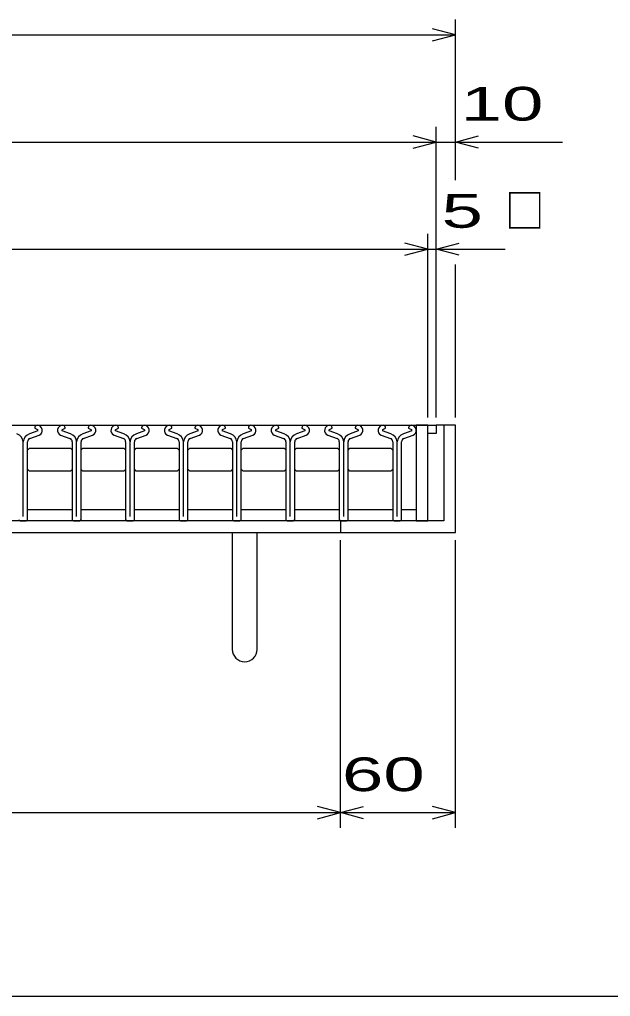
# Model space of a CAD drawing. Units: millimetres, scale not verified. Extents: x -1456 to 1389, y -1026 to 839.
# Drawn here: x -548 to -239, y -921 to -411 of the extents above; entities that cross this region are included whole.
import ezdxf
from ezdxf.enums import TextEntityAlignment as Align

# ---------------------------------------------------------------- set-up
doc = ezdxf.new("R2010")
doc.units = ezdxf.units.MM
doc.header["$LTSCALE"] = 8
for name, color, linetype, lineweight in [('0_2', 150, 'Continuous', 25), ('16', 3, 'Continuous', 25), ('19', 6, 'Continuous', 25), ('22', 2, 'Continuous', 25)]:
    doc.layers.add(name, color=color, linetype=linetype, lineweight=lineweight)
doc.styles.add('ベクトル', font='')
doc.styles.get('ベクトル').set_extended_font_data('ベクトル')

msp = doc.modelspace()

# ---------------------------------------------------------------- linework, layer by layer
at = {"layer": '0_2'}
msp.add_line((1388.8, -921.2), (-1379.2, -921.2), dxfattribs=at)
at = {"layer": '16'}
for p, q in [((-1030, -622.7), (-330, -622.7)), ((-340.4, -622.7), (-340.4, -672.7)), ((-334.4, -622.7), (-340.4, -622.7)), ((-334.4, -672.7), (-334.4, -622.7)), ((-334.4, -622.7), (-330, -622.7)), ((-330, -622.7), (-330, -627.1)), ((-538.102, -625.708), (-542.422, -627.228)), ((-542.212, -629.589), (-537.342, -627.879)), ((-539.701, -624.083), (-539.701, -624.313)), ((-539.701, -624.313), (-538.261, -625.013)), ((-526.179, -627.879), (-521.309, -629.589)), ((-521.099, -627.228), (-525.419, -625.708)), ((-525.26, -625.013), (-523.82, -624.313)), ((-523.82, -624.313), (-523.82, -624.083)), ((-510.202, -625.708), (-514.522, -627.228)), ((-514.312, -629.589), (-509.442, -627.879)), ((-511.801, -624.083), (-511.801, -624.313)), ((-511.801, -624.313), (-510.361, -625.013)), ((-498.279, -627.879), (-493.409, -629.589)), ((-493.199, -627.228), (-497.519, -625.708)), ((-497.36, -625.013), (-495.92, -624.313)), ((-495.92, -624.313), (-495.92, -624.083)), ((-482.302, -625.708), (-486.622, -627.228)), ((-486.412, -629.589), (-481.542, -627.879)), ((-483.901, -624.083), (-483.901, -624.313)), ((-483.901, -624.313), (-482.461, -625.013)), ((-470.379, -627.879), (-465.509, -629.589)), ((-465.299, -627.228), (-469.619, -625.708)), ((-469.46, -625.013), (-468.02, -624.313)), ((-468.02, -624.313), (-468.02, -624.083)), ((-454.402, -625.708), (-458.722, -627.228)), ((-458.512, -629.589), (-453.642, -627.879)), ((-456.001, -624.083), (-456.001, -624.313)), ((-456.001, -624.313), (-454.561, -625.013)), ((-442.479, -627.879), (-437.609, -629.589)), ((-437.399, -627.228), (-441.719, -625.708)), ((-441.56, -625.013), (-440.12, -624.313)), ((-440.12, -624.313), (-440.12, -624.083)), ((-426.502, -625.708), (-430.822, -627.228)), ((-430.612, -629.589), (-425.742, -627.879)), ((-428.101, -624.083), (-428.101, -624.313)), ((-428.101, -624.313), (-426.661, -625.013)), ((-414.579, -627.879), (-409.709, -629.589)), ((-409.499, -627.228), (-413.819, -625.708)), ((-413.66, -625.013), (-412.22, -624.313)), ((-412.22, -624.313), (-412.22, -624.083)), ((-398.602, -625.708), (-402.922, -627.228)), ((-402.712, -629.589), (-397.842, -627.879)), ((-400.201, -624.083), (-400.201, -624.313)), ((-400.201, -624.313), (-398.761, -625.013)), ((-386.679, -627.879), (-381.809, -629.589)), ((-381.599, -627.228), (-385.919, -625.708)), ((-385.76, -625.013), (-384.32, -624.313)), ((-384.32, -624.313), (-384.32, -624.083)), ((-370.702, -625.708), (-375.022, -627.228)), ((-374.812, -629.589), (-369.942, -627.879)), ((-372.301, -624.083), (-372.301, -624.313)), ((-372.301, -624.313), (-370.861, -625.013)), ((-358.779, -627.879), (-353.909, -629.589)), ((-353.699, -627.228), (-358.019, -625.708)), ((-357.86, -625.013), (-356.42, -624.313)), ((-356.42, -624.313), (-356.42, -624.083)), ((-342.802, -625.708), (-347.122, -627.228)), ((-346.912, -629.589), (-342.042, -627.879)), ((-344.401, -624.083), (-344.401, -624.313)), ((-344.401, -624.313), (-342.961, -625.013)), ((-330, -627.1), (-334.4, -627.1)), ((-545.7, -670.41), (-545.7, -631.34)), ((-543.41, -672.012), (-543.41, -631.292)), ((-520.11, -631.292), (-520.11, -672.012)), ((-517.8, -670.41), (-517.8, -631.34)), ((-515.51, -672.012), (-515.51, -631.292)), ((-492.21, -631.292), (-492.21, -672.012)), ((-489.9, -670.41), (-489.9, -631.34)), ((-487.61, -672.012), (-487.61, -631.292)), ((-464.31, -631.292), (-464.31, -672.012)), ((-462, -670.41), (-462, -631.34)), ((-459.71, -672.012), (-459.71, -631.292)), ((-436.41, -631.292), (-436.41, -672.012)), ((-434.1, -670.41), (-434.1, -631.34)), ((-431.81, -672.012), (-431.81, -631.292)), ((-408.51, -631.292), (-408.51, -672.012)), ((-406.2, -670.41), (-406.2, -631.34)), ((-403.91, -672.012), (-403.91, -631.292)), ((-380.61, -631.292), (-380.61, -672.012)), ((-378.3, -670.41), (-378.3, -631.34)), ((-376.01, -672.012), (-376.01, -631.292)), ((-352.71, -631.292), (-352.71, -672.012)), ((-350.4, -670.41), (-350.4, -631.34)), ((-348.11, -672.012), (-348.11, -631.292)), ((-543.45, -635.7), (-542.45, -634.7)), ((-542.45, -634.7), (-521.05, -634.7)), ((-521.05, -634.7), (-520.05, -635.7)), ((-515.55, -635.7), (-514.55, -634.7)), ((-514.55, -634.7), (-493.15, -634.7)), ((-493.15, -634.7), (-492.15, -635.7)), ((-487.65, -635.7), (-486.65, -634.7)), ((-486.65, -634.7), (-465.25, -634.7)), ((-465.25, -634.7), (-464.25, -635.7)), ((-459.75, -635.7), (-458.75, -634.7)), ((-458.75, -634.7), (-437.35, -634.7)), ((-437.35, -634.7), (-436.35, -635.7)), ((-431.85, -635.7), (-430.85, -634.7)), ((-430.85, -634.7), (-409.45, -634.7)), ((-409.45, -634.7), (-408.45, -635.7)), ((-403.95, -635.7), (-402.95, -634.7)), ((-402.95, -634.7), (-381.55, -634.7)), ((-381.55, -634.7), (-380.55, -635.7)), ((-376.05, -635.7), (-375.05, -634.7)), ((-375.05, -634.7), (-353.65, -634.7)), ((-353.65, -634.7), (-352.65, -635.7)), ((-542.45, -646.7), (-543.45, -645.7)), ((-521.05, -646.7), (-542.45, -646.7)), ((-520.05, -645.7), (-521.05, -646.7)), ((-514.55, -646.7), (-515.55, -645.7)), ((-493.15, -646.7), (-514.55, -646.7)), ((-492.15, -645.7), (-493.15, -646.7)), ((-486.65, -646.7), (-487.65, -645.7)), ((-465.25, -646.7), (-486.65, -646.7)), ((-464.25, -645.7), (-465.25, -646.7)), ((-458.75, -646.7), (-459.75, -645.7)), ((-437.35, -646.7), (-458.75, -646.7)), ((-436.35, -645.7), (-437.35, -646.7)), ((-430.85, -646.7), (-431.85, -645.7)), ((-409.45, -646.7), (-430.85, -646.7)), ((-408.45, -645.7), (-409.45, -646.7)), ((-402.95, -646.7), (-403.95, -645.7)), ((-381.55, -646.7), (-402.95, -646.7)), ((-380.55, -645.7), (-381.55, -646.7)), ((-375.05, -646.7), (-376.05, -645.7)), ((-353.65, -646.7), (-375.05, -646.7)), ((-352.65, -645.7), (-353.65, -646.7)), ((-543.4, -666.7), (-520.1, -666.7)), ((-515.5, -666.7), (-492.2, -666.7)), ((-487.6, -666.7), (-464.3, -666.7)), ((-459.7, -666.7), (-436.4, -666.7)), ((-431.8, -666.7), (-408.5, -666.7)), ((-403.9, -666.7), (-380.6, -666.7)), ((-376, -666.7), (-352.7, -666.7)), ((-348.1, -666.7), (-340.4, -666.7)), ((-547.31, -672.712), (-544.11, -672.712)), ((-519.41, -672.712), (-516.21, -672.712)), ((-491.51, -672.712), (-488.31, -672.712)), ((-463.61, -672.712), (-460.41, -672.712)), ((-435.71, -672.712), (-432.51, -672.712)), ((-407.81, -672.712), (-404.61, -672.712)), ((-379.91, -672.712), (-376.71, -672.712)), ((-352.01, -672.712), (-348.81, -672.712)), ((-340.4, -672.7), (-334.4, -672.7))]:
    msp.add_line(p, q, dxfattribs=at)
for centre, radius, start, end in [((-538.252, -624.146), 1.45, 94.45, 177.5), ((-538.411, -625.4), 2.7, 293.32, 89.02002), ((-525.11, -625.4), 2.7, 90.98, 246.68), ((-525.269, -624.146), 1.45, 2.5, 85.55), ((-510.352, -624.146), 1.45, 94.45, 177.5), ((-510.511, -625.4), 2.7, 293.32, 89.02002), ((-497.21, -625.4), 2.7, 90.98, 246.68), ((-497.369, -624.146), 1.45, 2.5, 85.55), ((-482.452, -624.146), 1.45, 94.45, 177.5), ((-482.611, -625.4), 2.7, 293.32, 89.02002), ((-469.31, -625.4), 2.7, 90.98, 246.68), ((-469.469, -624.146), 1.45, 2.5, 85.55), ((-454.552, -624.146), 1.45, 94.45, 177.5), ((-454.711, -625.4), 2.7, 293.32, 89.02002), ((-441.41, -625.4), 2.7, 90.98, 246.68), ((-441.569, -624.146), 1.45, 2.5, 85.55), ((-426.652, -624.146), 1.45, 94.45, 177.5), ((-426.811, -625.4), 2.7, 293.32, 89.02002), ((-413.51, -625.4), 2.7, 90.98, 246.68), ((-413.669, -624.146), 1.45, 2.5, 85.55), ((-398.752, -624.146), 1.45, 94.45, 177.5), ((-398.911, -625.4), 2.7, 293.32, 89.02002), ((-385.61, -625.4), 2.7, 90.98, 246.68), ((-385.769, -624.146), 1.45, 2.5, 85.55), ((-370.852, -624.146), 1.45, 94.45, 177.5), ((-371.011, -625.4), 2.7, 293.32, 89.02002), ((-357.71, -625.4), 2.7, 90.98, 246.68), ((-357.869, -624.146), 1.45, 2.5, 85.55), ((-342.952, -624.146), 1.45, 94.45, 177.5), ((-343.111, -625.4), 2.7, 293.32, 89.02002), ((-550.29, -631.643), 4.6, 3.78, 73.7), ((-541.131, -631.643), 4.6, 106.3, 176.22), ((-538.426, -625.416), 0.44, 317.67, 68.08999), ((-525.095, -625.416), 0.44, 111.91, 222.33), ((-522.39, -631.643), 4.6, 3.78, 73.7), ((-513.231, -631.643), 4.6, 106.3, 176.22), ((-510.526, -625.416), 0.44, 317.67, 68.08999), ((-497.195, -625.416), 0.44, 111.91, 222.33), ((-494.49, -631.643), 4.6, 3.78, 73.7), ((-485.331, -631.643), 4.6, 106.3, 176.22), ((-482.626, -625.416), 0.44, 317.67, 68.08999), ((-469.295, -625.416), 0.44, 111.91, 222.33), ((-466.59, -631.643), 4.6, 3.78, 73.7), ((-457.431, -631.643), 4.6, 106.3, 176.22), ((-454.726, -625.416), 0.44, 317.67, 68.08999), ((-441.395, -625.416), 0.44, 111.91, 222.33), ((-438.69, -631.643), 4.6, 3.78, 73.7), ((-429.531, -631.643), 4.6, 106.3, 176.22), ((-426.826, -625.416), 0.44, 317.67, 68.08999), ((-413.495, -625.416), 0.44, 111.91, 222.33), ((-410.79, -631.643), 4.6, 3.78, 73.7), ((-401.631, -631.643), 4.6, 106.3, 176.22), ((-398.926, -625.416), 0.44, 317.67, 68.08999), ((-385.595, -625.416), 0.44, 111.91, 222.33), ((-382.89, -631.643), 4.6, 3.78, 73.7), ((-373.731, -631.643), 4.6, 106.3, 176.22), ((-371.026, -625.416), 0.44, 317.67, 68.08999), ((-357.695, -625.416), 0.44, 111.91, 222.33), ((-354.99, -631.643), 4.6, 3.78, 73.7), ((-345.831, -631.643), 4.6, 106.3, 176.22), ((-343.126, -625.416), 0.44, 317.67, 68.08999), ((-541.612, -631.289), 1.8, 109.42, 180), ((-521.909, -631.289), 1.8, 0, 70.58), ((-513.712, -631.289), 1.8, 109.42, 180), ((-494.009, -631.289), 1.8, 0, 70.58), ((-485.812, -631.289), 1.8, 109.42, 180), ((-466.109, -631.289), 1.8, 0, 70.58), ((-457.912, -631.289), 1.8, 109.42, 180), ((-438.209, -631.289), 1.8, 0, 70.58), ((-430.012, -631.289), 1.8, 109.42, 180), ((-410.309, -631.289), 1.8, 0, 70.58), ((-402.112, -631.289), 1.8, 109.42, 180), ((-382.409, -631.289), 1.8, 0, 70.58), ((-374.212, -631.289), 1.8, 109.42, 180), ((-354.509, -631.289), 1.8, 0, 70.58), ((-346.312, -631.289), 1.8, 109.42, 180), ((-547.31, -672.012), 0.7, 180, 270), ((-544.11, -672.012), 0.7, 270, 0), ((-519.41, -672.012), 0.7, 180, 270), ((-516.21, -672.012), 0.7, 270, 0), ((-491.51, -672.012), 0.7, 180, 270), ((-488.31, -672.012), 0.7, 270, 0), ((-463.61, -672.012), 0.7, 180, 270), ((-460.41, -672.012), 0.7, 270, 0), ((-435.71, -672.012), 0.7, 180, 270), ((-432.51, -672.012), 0.7, 270, 0), ((-407.81, -672.012), 0.7, 180, 270), ((-404.61, -672.012), 0.7, 270, 0), ((-379.91, -672.012), 0.7, 180, 270), ((-376.71, -672.012), 0.7, 270, 0), ((-352.01, -672.012), 0.7, 180, 270), ((-348.81, -672.012), 0.7, 270, 0)]:
    msp.add_arc(centre, radius, start, end, dxfattribs=at)
at = {"layer": '19'}
for p, q in [((-320, -622.7), (-330, -622.7)), ((-326, -622.7), (-326, -672.7)), ((-320, -678.7), (-320, -622.7)), ((-326, -672.7), (-1034, -672.7)), ((-380, -672.7), (-380, -678.7)), ((-1040, -678.7), (-320, -678.7)), ((-436.5, -678.7), (-436.5, -739.81)), ((-423.5, -739.81), (-423.5, -678.7))]:
    msp.add_line(p, q, dxfattribs=at)
msp.add_arc((-430, -739.81), 6.5, 180, 0, dxfattribs=at)
at = {"layer": '22', "color": 4}
for p, q in [((-320, -494.7), (-320, -410.7)), ((-320, -418.7), (-332, -415.5)), ((-1040, -418.7), (-320, -418.7)), ((-332, -421.9), (-320, -418.7)), ((-330, -618.7), (-330, -466.7)), ((-320, -494.7), (-320, -466.7)), ((-1030, -474.7), (-330, -474.7)), ((-330, -474.7), (-342, -471.5)), ((-342, -477.9), (-330, -474.7)), ((-330, -474.7), (-320, -474.7)), ((-320, -474.7), (-308, -471.5)), ((-308, -477.9), (-320, -474.7)), ((-320, -474.7), (-264, -474.7)), ((-334.4, -618.7), (-334.4, -522.7)), ((-330, -618.7), (-330, -522.7)), ((-1030, -530.7), (-334.4, -530.7)), ((-334.4, -530.7), (-346.4, -527.5)), ((-346.4, -533.9), (-334.4, -530.7)), ((-334.4, -530.7), (-330, -530.7)), ((-330, -530.7), (-318, -527.5)), ((-318, -533.9), (-330, -530.7)), ((-330, -530.7), (-294, -530.7)), ((-320, -618.7), (-320, -538.7)), ((-320, -618.7), (-320, -538.7)), ((-380, -833.1), (-380, -682.7)), ((-320, -833.1), (-320, -682.7)), ((-380, -825.1), (-392, -821.9)), ((-380, -825.1), (-368, -821.9)), ((-320, -825.1), (-332, -821.9)), ((-980, -825.1), (-380, -825.1)), ((-392, -828.3), (-380, -825.1)), ((-368, -828.3), (-380, -825.1)), ((-380, -825.1), (-320, -825.1)), ((-332, -828.3), (-320, -825.1))]:
    msp.add_line(p, q, dxfattribs=at)

# ---------------------------------------------------------------- texts
at = {"layer": '22', "style": 'ベクトル'}
for s, width, p in [(' 10 ', 1.65, (-328, -454.7)), (' 5 ', 1.65, (-338, -510.7)), ('□', 0.85, (-294, -510.7)), (' 60 ', 1.65, (-390, -805.1))]:
    msp.add_text(s, height=17.6, dxfattribs=dict(at, width=width)).set_placement(p, align=Align.MIDDLE_LEFT)

doc.saveas('drawing.dxf')
